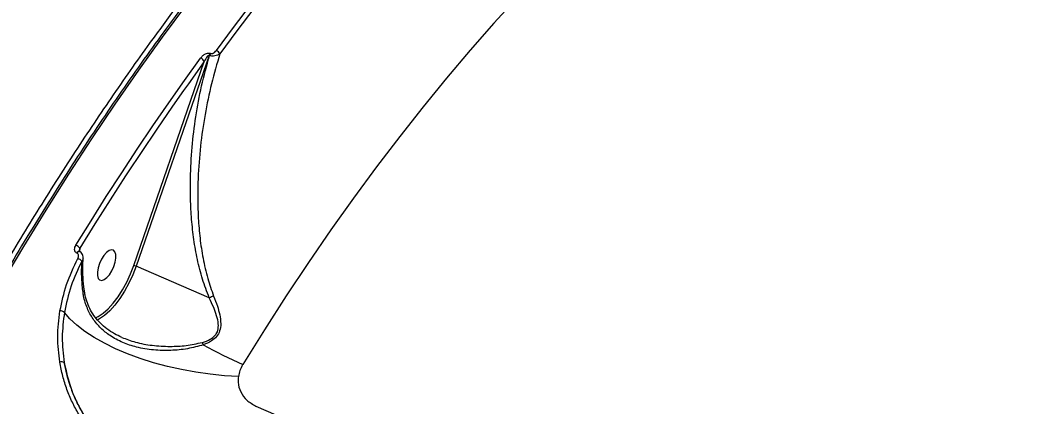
# Model space of a CAD drawing. Header units: millimetres. Extents: x -10881 to 8954, y -8695 to 5624.
# Drawn here: x -5831.4 to -5558.4, y 3316.8 to 3422.4 of the extents above; entities that cross this region are included whole.
import ezdxf

# ---------------------------------------------------------------- set-up
doc = ezdxf.new("R2010")
doc.units = ezdxf.units.MM
for name, color, linetype in [('DIKOM_ОБЪЕКТ', 7, 'Continuous'), ('DIKOM_РАЗМЕР_ЗОНА', 7, 'Continuous'), ('DIKOM_РАЗМЕР_ОБЪЕКТА', 7, 'Continuous')]:
    doc.layers.add(name, color=color, linetype=linetype)
doc.styles.add('style1', font='arial.ttf', dxfattribs={"width": 0.8})
doc.dimstyles.new('1-50', dxfattribs={"dimtxt": 300, "dimasz": 200, "dimexe": 100, "dimexo": 0, "dimgap": 100, "dimtad": 1, "dimtxsty": 'style1', "dimcen": 200, "dimclrd": 7, "dimclre": 7, "dimclrt": 7, "dimadec": 1, "dimazin": 2, "dimtfac": 1, "dimtmove": 0, "dimatfit": 2, "dimfxl": 0, "dimlwd": 25, "dimlwe": 18, "dimarcsym": 0})

# ---------------------------------------------------------------- blocks, each defined once
blk = doc.blocks.new('*D9')
at = {"layer": 'Defpoints', "color": 0, "transparency": 16777216}
for p in [(-9533.99, 4149), (-6877.05, 4149), (-2715.65, -5051.15)]:
    blk.add_point(p, dxfattribs=at)
at = {"layer": 'DIKOM_РАЗМЕР_ОБЪЕКТА', "color": 7, "lineweight": 18, "transparency": 16777216}
for p, q in [((-6877.05, 4149), (-9633.99, 4149)), ((-2715.65, -5051.15), (-9633.99, -5051.15))]:
    blk.add_line(p, q, dxfattribs=at)
at = {"layer": 'DIKOM_РАЗМЕР_ОБЪЕКТА', "color": 7, "lineweight": 25, "transparency": 16777216}
blk.add_line((-9533.99, -4851.15), (-9533.99, 3949), dxfattribs=at)
at = {"layer": 'DIKOM_РАЗМЕР_ОБЪЕКТА', "color": 7, "transparency": 16777216}
for points in [[(-9567.32, 3949), (-9500.66, 3949), (-9533.99, 4149)], [(-9567.32, -4851.15), (-9500.66, -4851.15), (-9533.99, -5051.15)]]:
    blk.add_solid(points, dxfattribs=at)
at = {"layer": 'DIKOM_РАЗМЕР_ОБЪЕКТА', "color": 7, "transparency": 16777216, "insert": (-9787.16, -451.07), "char_height": 300, "attachment_point": 5, "rotation": 90, "style": 'style1'}
blk.add_mtext('9200', dxfattribs=at)
blk = doc.blocks.new('*D11')
at = {"layer": 'Defpoints', "color": 0, "transparency": 16777216}
for p in [(-7028.45, 5624.13), (-10431.26, -7165.91), (-2784.83, -7165.91)]:
    blk.add_point(p, dxfattribs=at)
at = {"layer": 'DIKOM_РАЗМЕР_ЗОНА', "color": 7, "lineweight": 18, "transparency": 16777216}
for p, q in [((-7028.45, 5624.13), (-10531.26, 5624.13)), ((-2784.83, -7165.91), (-10531.26, -7165.91))]:
    blk.add_line(p, q, dxfattribs=at)
at = {"layer": 'DIKOM_РАЗМЕР_ЗОНА', "color": 7, "lineweight": 25, "transparency": 16777216}
blk.add_line((-10431.26, 5424.13), (-10431.26, -6965.91), dxfattribs=at)
at = {"layer": 'DIKOM_РАЗМЕР_ЗОНА', "color": 7, "transparency": 16777216}
for points in [[(-10464.6, 5424.13), (-10397.93, 5424.13), (-10431.26, 5624.13)], [(-10464.6, -6965.91), (-10397.93, -6965.91), (-10431.26, -7165.91)]]:
    blk.add_solid(points, dxfattribs=at)
at = {"layer": 'DIKOM_РАЗМЕР_ЗОНА', "color": 7, "transparency": 16777216, "insert": (-10684.43, -770.89), "char_height": 300, "attachment_point": 5, "rotation": 90, "style": 'style1'}
blk.add_mtext('12800', dxfattribs=at)

msp = doc.modelspace()

# ---------------------------------------------------------------- linework, layer by layer
at = {"layer": 'DIKOM_ОБЪЕКТ', "color": 7, "linetype": 'Continuous', "lineweight": 15}
for p, q in [((-5779.729, 3412.717), (-5799.668, 3355.036)), ((-5779.628, 3412.674), (-5779.729, 3412.717)), ((-5779.439, 3413.28), (-5779.339, 3413.236)), ((-5800.313, 3355.222), (-5781.014, 3411.049)), ((-5815.834, 3358.624), (-5815.906, 3358.655)), ((-5815.248, 3359.126), (-5815.273, 3359.135)), ((-5815.238, 3359.125), (-5815.249, 3359.127)), ((-5815.176, 3359.095), (-5815.248, 3359.126)), ((-5815.067, 3360.007), (-5815.201, 3359.106)), ((-5779.656, 3346.368), (-5799.668, 3355.036)), ((-5809.943, 3340.513), (-5810.347, 3340.315)), ((-5766.9, 3316.824), (-5478.042, 3191.703))]:
    msp.add_line(p, q, dxfattribs=at)
at = {"layer": 'DIKOM_ОБЪЕКТ', "color": 7, "linetype": 'Continuous', "lineweight": 15, "flags": 128}
for points in [[(-5777.727, 3414.043), (-5773.074, 3420.311), (-5768.391, 3426.474), (-5763.683, 3432.529), (-5758.95, 3438.474), (-5754.194, 3444.306), (-5749.418, 3450.022), (-5744.624, 3455.622), (-5739.813, 3461.101)], [(-5738.914, 3460.104), (-5743.715, 3454.637), (-5748.498, 3449.05), (-5753.264, 3443.346), (-5758.009, 3437.527), (-5762.732, 3431.595), (-5767.43, 3425.553), (-5772.102, 3419.404), (-5776.745, 3413.15)], [(-5785.931, 3426.581), (-5792.505, 3417.702), (-5799.017, 3408.621), (-5805.461, 3399.344), (-5811.833, 3389.88), (-5818.126, 3380.236), (-5824.336, 3370.421), (-5830.457, 3360.442), (-5836.484, 3350.309)], [(-5695.269, 3428.706), (-5701.798, 3421.553), (-5708.3, 3414.153), (-5714.767, 3406.514), (-5721.195, 3398.641), (-5727.577, 3390.543), (-5733.907, 3382.228), (-5740.18, 3373.702), (-5746.389, 3364.973), (-5752.529, 3356.051), (-5758.594, 3346.943), (-5764.578, 3337.657), (-5770.477, 3328.203)], [(-5816.15, 3360.814), (-5812.011, 3367.488), (-5807.832, 3374.087), (-5803.615, 3380.61), (-5799.362, 3387.052), (-5795.074, 3393.413), (-5790.752, 3399.689), (-5786.399, 3405.878), (-5782.016, 3411.978)], [(-5781.014, 3411.049), (-5785.387, 3404.963), (-5786.674, 3403.146)], [(-5786.674, 3403.146), (-5789.729, 3398.789), (-5794.041, 3392.528), (-5798.319, 3386.182), (-5801.816, 3380.895)], [(-5801.816, 3380.895), (-5802.562, 3379.755), (-5806.769, 3373.248), (-5810.938, 3366.665), (-5815.067, 3360.007)], [(-5815.273, 3359.135), (-5815.299, 3359.14), (-5815.438, 3359.121), (-5815.594, 3359.027), (-5815.754, 3358.868), (-5815.906, 3358.655)], [(-5815.177, 3359.096), (-5815.227, 3359.109), (-5815.366, 3359.089), (-5815.522, 3358.996), (-5815.682, 3358.836), (-5815.834, 3358.624)], [(-5805.422, 3356.132), (-5805.231, 3357.265), (-5805.244, 3358.244), (-5805.461, 3358.99), (-5805.863, 3359.442), (-5806.418, 3359.564), (-5807.081, 3359.346), (-5807.799, 3358.805), (-5808.513, 3357.985), (-5809.165, 3356.954), (-5809.703, 3355.793), (-5810.083, 3354.598), (-5810.274, 3353.465), (-5810.261, 3352.486), (-5810.045, 3351.74), (-5809.643, 3351.287), (-5809.087, 3351.166), (-5808.424, 3351.384), (-5807.706, 3351.925), (-5806.993, 3352.744), (-5806.34, 3353.776), (-5805.802, 3354.936), (-5805.422, 3356.132)], [(-5810.758, 3340.904), (-5810.049, 3341.261), (-5808.69, 3342.179), (-5807.309, 3343.405), (-5805.938, 3344.91), (-5804.61, 3346.661), (-5803.355, 3348.614), (-5802.203, 3350.725), (-5801.181, 3352.945), (-5800.313, 3355.222)], [(-5799.668, 3355.036), (-5800.564, 3352.688), (-5801.618, 3350.399), (-5802.806, 3348.222), (-5804.101, 3346.208), (-5805.47, 3344.403), (-5806.884, 3342.851), (-5808.308, 3341.587), (-5809.71, 3340.641), (-5809.943, 3340.513)], [(-5771.698, 3324.906), (-5775.525, 3325.118), (-5779.417, 3325.502), (-5783.338, 3326.055), (-5787.247, 3326.772), (-5791.107, 3327.644), (-5794.879, 3328.664), (-5798.525, 3329.821), (-5802.011, 3331.105), (-5805.301, 3332.502), (-5808.363, 3333.998), (-5811.167, 3335.579), (-5813.685, 3337.23), (-5815.892, 3338.933), (-5817.766, 3340.672), (-5819.29, 3342.431)]]:
    msp.add_lwpolyline(points, dxfattribs=at)
at = {"layer": 'DIKOM_ОБЪЕКТ', "color": 7, "linetype": 'Continuous', "lineweight": 15}
for centre, radius, start, end in [((-5777.677, 3412.016), 2.169, 144.34591, 161.11865), ((-5777.576, 3411.972), 2.169, 144.34591, 161.11865), ((-5778.46, 3412.251), 1.936, 27.67002, 67.76744), ((-5782.713, 3410.222), 1.889, 25.95717, 68.35842), ((-5817.114, 3358.391), 2.608, 38.28763, 68.3145), ((-5816.39, 3354.751), 2.523, 41.87129, 71.92663), ((-5800.612, 3352.973), 2.268, 65.42571, 82.42676), ((-5820.44, 3341.021), 1.819, 50.80375, 91.8189), ((-5792.087, 3329.612), 11.498, 20.09298, 23.63268), ((-5720.922, 3441.781), 123.918, 240.84628, 246.42827), ((-5820.049, 3327.524), 1.403, 59.05566, 110.91552)]:
    msp.add_arc(centre, radius, start, end, dxfattribs=at)
for points, knots in [([(-5585.726, 3568.954), (-5586.155, 3568.965), (-5588.373, 3569.027), (-5592.479, 3568.846), (-5598.043, 3568.398), (-5603.707, 3567.63), (-5609.456, 3566.574), (-5615.288, 3565.222), (-5621.198, 3563.577), (-5627.181, 3561.64), (-5633.233, 3559.412), (-5639.349, 3556.895), (-5645.524, 3554.092), (-5651.754, 3551.004), (-5658.034, 3547.634), (-5664.358, 3543.984), (-5670.723, 3540.058), (-5677.124, 3535.858), (-5683.555, 3531.388), (-5690.012, 3526.651), (-5696.49, 3521.651), (-5702.984, 3516.391), (-5709.49, 3510.876), (-5716.002, 3505.109), (-5722.516, 3499.096), (-5729.027, 3492.841), (-5735.53, 3486.348), (-5742.019, 3479.622), (-5748.492, 3472.669), (-5754.942, 3465.493), (-5761.364, 3458.101), (-5767.755, 3450.497), (-5774.109, 3442.687), (-5780.421, 3434.678), (-5786.687, 3426.475), (-5792.902, 3418.084), (-5799.061, 3409.512), (-5805.16, 3400.765), (-5811.194, 3391.85), (-5817.16, 3382.773), (-5823.051, 3373.541), (-5828.864, 3364.162), (-5834.595, 3354.642), (-5840.239, 3344.988), (-5845.792, 3335.208), (-5851.248, 3325.308), (-5856.016, 3316.412), (-5858.938, 3310.794), (-5860.107, 3308.546)], [0, 0, 0, 0, 0.0053175, 0.0275252, 0.0497452, 0.0719767, 0.094219, 0.1164707, 0.1387306, 0.1609973, 0.1832695, 0.2055461, 0.2278259, 0.2501081, 0.2723918, 0.2946765, 0.3169615, 0.3392464, 0.3615309, 0.3838147, 0.4060977, 0.4283797, 0.4506608, 0.4729407, 0.4952197, 0.5174975, 0.5397743, 0.56205, 0.5843248, 0.6065986, 0.6288715, 0.6511435, 0.6734147, 0.6956851, 0.7179548, 0.7402238, 0.7624921, 0.7847599, 0.8070272, 0.8292939, 0.8515602, 0.873826, 0.8960915, 0.9183566, 0.9406214, 0.9628859, 0.9851502, 1, 1, 1, 1]), ([(-5914.926, 2811.206), (-5914.941, 2811.221), (-5916.945, 2813.125), (-5920.621, 2817.52), (-5925.919, 2824.457), (-5930.811, 2832.139), (-5935.287, 2840.355), (-5939.326, 2849.077), (-5942.951, 2858.276), (-5946.2, 2868.049), (-5949.084, 2878.457), (-5951.582, 2889.474), (-5953.683, 2901.121), (-5955.363, 2913.303), (-5956.599, 2925.852), (-5957.403, 2938.697), (-5957.793, 2951.827), (-5957.773, 2965.379), (-5957.337, 2979.431), (-5956.476, 2993.938), (-5955.177, 3008.918), (-5953.445, 3024.244), (-5951.306, 3039.706), (-5948.783, 3055.227), (-5945.893, 3070.809), (-5942.607, 3086.61), (-5938.9, 3102.722), (-5934.777, 3119.084), (-5930.224, 3135.708), (-5925.276, 3152.451), (-5920.002, 3169.082), (-5914.437, 3185.531), (-5908.594, 3201.806), (-5902.411, 3218.077), (-5895.851, 3234.432), (-5888.931, 3250.803), (-5881.638, 3267.198), (-5874.032, 3283.469), (-5865.8, 3300.246), (-5856.935, 3317.426), (-5847.41, 3334.946), (-5837.558, 3352.153), (-5827.391, 3369.015), (-5817.032, 3385.333), (-5806.523, 3401.042), (-5797.022, 3414.572), (-5790.956, 3422.757), (-5788.486, 3426.09)], [0, 0, 0, 0, 0.0001796, 0.0227173, 0.0452551, 0.0679587, 0.0906624, 0.1125681, 0.1344738, 0.1565316, 0.1785895, 0.2011273, 0.2236651, 0.2463687, 0.2690723, 0.2909777, 0.3128832, 0.3349408, 0.3569984, 0.3795359, 0.4020734, 0.4247767, 0.4474801, 0.4693857, 0.4912913, 0.513349, 0.5354068, 0.5579444, 0.5804821, 0.6031856, 0.6258891, 0.6477947, 0.6697003, 0.6917581, 0.7138159, 0.7363535, 0.7588912, 0.7815947, 0.8042982, 0.8297982, 0.8552982, 0.8808578, 0.9065989, 0.9324012, 0.957524, 0.9827037, 1, 1, 1, 1]), ([(-5776.745, 3413.15), (-5777.545, 3410.424), (-5779.148, 3404.956), (-5780.896, 3396.498), (-5782.154, 3387.868), (-5782.887, 3378.4), (-5782.861, 3369.977), (-5782.251, 3362.692), (-5781.421, 3357.17), (-5780.24, 3351.851), (-5779.033, 3348.493), (-5778.463, 3346.909)], [0, 0, 0, 0, 0.1266496, 0.2539552, 0.3833036, 0.5133748, 0.6746734, 0.7563522, 0.8384276, 0.923821, 1, 1, 1, 1]), ([(-5782.016, 3411.978), (-5781.823, 3412.212), (-5781.452, 3412.661), (-5780.781, 3413.12), (-5780.203, 3413.331), (-5779.767, 3413.378), (-5779.549, 3413.313), (-5779.439, 3413.28)], [0, 0, 0, 0, 0.30890378, 0.59234769, 0.76974198, 0.88449726, 1, 1, 1, 1]), ([(-5779.729, 3412.717), (-5779.744, 3412.722), (-5779.777, 3412.731), (-5779.849, 3412.713), (-5780.004, 3412.623), (-5780.478, 3412.107), (-5780.774, 3411.523), (-5781.014, 3411.049)], [0, 0, 0, 0, 0.0232943, 0.0519863, 0.1042428, 0.2733778, 1, 1, 1, 1]), ([(-5776.745, 3413.15), (-5776.943, 3413.013), (-5777.332, 3412.744), (-5778.071, 3412.535), (-5778.711, 3412.491), (-5779.22, 3412.539), (-5779.49, 3412.628), (-5779.628, 3412.674)], [0, 0, 0, 0, 0.2736306, 0.5372557, 0.7207985, 0.8565464, 1, 1, 1, 1]), ([(-5779.339, 3413.236), (-5779.268, 3413.215), (-5779.127, 3413.172), (-5778.851, 3413.202), (-5778.492, 3413.334), (-5778.078, 3413.62), (-5777.848, 3413.898), (-5777.727, 3414.043)], [0, 0, 0, 0, 0.1190139, 0.237429, 0.412333, 0.6910396, 1, 1, 1, 1]), ([(-5779.649, 3346.367), (-5780.307, 3348.067), (-5781.632, 3351.486), (-5782.963, 3356.872), (-5783.93, 3362.34), (-5784.534, 3367.882), (-5784.834, 3373.49), (-5784.849, 3380.072), (-5784.432, 3387.575), (-5783.397, 3396.004), (-5781.86, 3404.409), (-5780.372, 3409.919), (-5779.628, 3412.674)], [0, 0, 0, 0, 0.0822813, 0.1655631, 0.2475156, 0.3294893, 0.4129248, 0.4963687, 0.6209045, 0.7454526, 0.8727281, 1, 1, 1, 1]), ([(-5815.906, 3358.655), (-5816.013, 3358.717), (-5816.228, 3358.842), (-5816.439, 3359.19), (-5816.533, 3359.679), (-5816.442, 3360.261), (-5816.242, 3360.64), (-5816.15, 3360.814)], [0, 0, 0, 0, 0.1522737, 0.3040478, 0.5080195, 0.7732317, 1, 1, 1, 1]), ([(-5815.607, 3357.15), (-5815.543, 3357.297), (-5815.416, 3357.588), (-5815.399, 3358.006), (-5815.499, 3358.329), (-5815.655, 3358.528), (-5815.783, 3358.597), (-5815.834, 3358.624)], [0, 0, 0, 0, 0.2717964, 0.5388461, 0.7375677, 0.8966132, 1, 1, 1, 1]), ([(-5815.227, 3359.113), (-5815.225, 3359.109), (-5815.216, 3359.099), (-5815.242, 3359.184), (-5815.249, 3359.278), (-5815.231, 3359.342), (-5815.231, 3359.344)], [0, 0, 0, 0, 0.1950971, 0.5757629, 0.9847705, 1, 1, 1, 1]), ([(-5815.067, 3360.007), (-5815.111, 3359.872), (-5815.182, 3359.656), (-5815.211, 3359.429), (-5815.222, 3359.343)], [0, 0, 0, 0, 0.62426127, 1, 1, 1, 1]), ([(-5814.159, 3357.294), (-5814.164, 3357.533), (-5814.175, 3357.985), (-5814.478, 3358.57), (-5814.833, 3358.951), (-5815.108, 3359.041), (-5815.189, 3359.067)], [0, 0, 0, 0, 0.324285, 0.6131535, 0.8863448, 1, 1, 1, 1]), ([(-5820.498, 3342.839), (-5819.989, 3345.262), (-5818.958, 3350.17), (-5816.733, 3354.804), (-5815.607, 3357.15)], [0, 0, 0, 0, 0.4937617, 1, 1, 1, 1]), ([(-5814.511, 3356.435), (-5815.588, 3354.197), (-5817.768, 3349.665), (-5818.779, 3344.862), (-5819.29, 3342.431)], [0, 0, 0, 0, 0.493766, 1, 1, 1, 1]), ([(-5814.199, 3347.926), (-5814.334, 3349.182), (-5814.644, 3352.061), (-5814.559, 3354.859), (-5814.511, 3356.435)], [0, 0, 0, 0, 0.4365684, 1, 1, 1, 1]), ([(-5814.173, 3357.291), (-5814.189, 3357.145), (-5814.219, 3356.85), (-5814.413, 3356.574), (-5814.511, 3356.435)], [0, 0, 0, 0, 0.4946585, 1, 1, 1, 1]), ([(-5813.816, 3348.366), (-5813.867, 3348.702), (-5814.097, 3350.202), (-5814.235, 3352.832), (-5814.283, 3355.47), (-5814.16, 3356.918), (-5814.131, 3357.266)], [0, 0, 0, 0, 0.1108754, 0.4945164, 0.8787893, 1, 1, 1, 1]), ([(-5813.865, 3348.372), (-5813.855, 3348.355), (-5813.809, 3348.271), (-5813.929, 3348.12), (-5814.095, 3347.988), (-5814.185, 3347.934), (-5814.199, 3347.926)], [0, 0, 0, 0, 0.1294702, 0.6367075, 0.943586, 1, 1, 1, 1]), ([(-5781.289, 3333.562), (-5782.733, 3333.165), (-5785.657, 3332.362), (-5790.266, 3331.962), (-5794.96, 3332.053), (-5799.394, 3332.782), (-5803.406, 3334.105), (-5806.684, 3335.869), (-5809.401, 3338.072), (-5811.512, 3340.573), (-5813.124, 3343.532), (-5813.911, 3346.064), (-5814.147, 3347.589), (-5814.199, 3347.926)], [0, 0, 0, 0, 0.1027355, 0.2080261, 0.319922, 0.4345866, 0.5337337, 0.6355488, 0.7190785, 0.8048824, 0.8885099, 0.9753342, 1, 1, 1, 1]), ([(-5803.596, 3335.602), (-5804.284, 3335.915), (-5805.726, 3336.57), (-5807.673, 3337.86), (-5809.446, 3339.39), (-5810.939, 3341.105), (-5812.139, 3342.977), (-5813.033, 3344.988), (-5813.603, 3346.792), (-5813.755, 3347.963), (-5813.809, 3348.383)], [0, 0, 0, 0, 0.1311113, 0.2743591, 0.4137452, 0.5500437, 0.6807792, 0.8075805, 0.9309268, 1, 1, 1, 1]), ([(-5781.554, 3334.221), (-5780.812, 3334.463), (-5779.541, 3334.878), (-5778.113, 3335.947), (-5777.543, 3336.875), (-5777.179, 3337.951), (-5777.112, 3339.455), (-5777.6, 3341.554), (-5778.471, 3343.907), (-5779.239, 3345.5), (-5779.656, 3346.368)], [0, 0, 0, 0, 0.1504162, 0.2579323, 0.3421015, 0.3655845, 0.4905432, 0.6470425, 0.8079138, 1, 1, 1, 1]), ([(-5778.463, 3346.909), (-5778.108, 3345.988), (-5777.453, 3344.294), (-5776.755, 3341.774), (-5776.431, 3339.497), (-5776.67, 3337.41), (-5777.596, 3335.743), (-5779.184, 3334.418), (-5780.521, 3333.874), (-5781.289, 3333.562)], [0, 0, 0, 0, 0.1839977, 0.3384108, 0.4956213, 0.6241643, 0.7374526, 0.8492076, 1, 1, 1, 1]), ([(-5779.656, 3346.368), (-5779.655, 3346.367), (-5779.653, 3346.367), (-5779.651, 3346.367), (-5779.649, 3346.367), (-5779.649, 3346.367)], [0, 0, 0, 0, 0.4191343, 0.7692982, 1, 1, 1, 1]), ([(-5778.463, 3346.909), (-5778.501, 3346.895), (-5778.703, 3346.819), (-5779.12, 3346.644), (-5779.461, 3346.466), (-5779.649, 3346.367)], [0, 0, 0, 0, 0.0927063, 0.4978143, 1, 1, 1, 1]), ([(-5820.55, 3328.835), (-5820.827, 3331.118), (-5821.387, 3335.738), (-5820.796, 3340.454), (-5820.498, 3342.839)], [0, 0, 0, 0, 0.4941765, 1, 1, 1, 1]), ([(-5819.29, 3342.431), (-5819.576, 3340.15), (-5820.155, 3335.536), (-5819.605, 3331.015), (-5819.327, 3328.727)], [0, 0, 0, 0, 0.4941564, 1, 1, 1, 1]), ([(-5803.596, 3335.596), (-5802.369, 3335.129), (-5799.726, 3334.123), (-5795.262, 3333.327), (-5790.595, 3333.065), (-5785.958, 3333.266), (-5783.031, 3333.901), (-5781.554, 3334.221)], [0, 0, 0, 0, 0.1832565, 0.3947725, 0.611198, 0.803798, 1, 1, 1, 1]), ([(-5813.291, 3311.479), (-5814, 3312.5), (-5815.415, 3314.538), (-5817.17, 3317.845), (-5818.64, 3321.33), (-5819.813, 3324.996), (-5820.304, 3327.552), (-5820.55, 3328.835)], [0, 0, 0, 0, 0.19768131, 0.39470003, 0.59308917, 0.79579842, 1, 1, 1, 1]), ([(-5812.017, 3311.573), (-5812.853, 3312.783), (-5814.533, 3315.216), (-5816.582, 3319.34), (-5818.282, 3323.829), (-5818.977, 3327.088), (-5819.327, 3328.727)], [0, 0, 0, 0, 0.2373861, 0.4771596, 0.7370093, 1, 1, 1, 1]), ([(-5819.327, 3328.727), (-5818.803, 3326.309), (-5818.009, 3322.65), (-5816.054, 3318.079), (-5814.312, 3314.775), (-5812.898, 3312.744), (-5812.202, 3311.744)], [0, 0, 0, 0, 0.39516785, 0.59792851, 0.80218125, 1, 1, 1, 1]), ([(-5770.477, 3328.203), (-5770.506, 3328.155), (-5770.828, 3327.622), (-5771.36, 3326.536), (-5771.584, 3325.456), (-5771.698, 3324.906)], [0, 0, 0, 0, 0.04681166, 0.51427785, 1, 1, 1, 1]), ([(-5771.698, 3324.906), (-5771.739, 3324.378), (-5771.857, 3322.899), (-5771.169, 3320.575), (-5769.494, 3318.252), (-5767.77, 3317.303), (-5766.9, 3316.824)], [0, 0, 0, 0, 0.1529617, 0.4283712, 0.7114357, 1, 1, 1, 1])]:
    msp.add_open_spline(points, degree=3, knots=knots, dxfattribs=at)

# ---------------------------------------------------------------- dimensions: what is measured, and where the dimension line sits
at = {"layer": 'DIKOM_РАЗМЕР_ЗОНА'}
dim = msp.add_linear_dim(base=(-10431.262, -7165.906), p1=(-7028.448, 5624.134), p2=(-2784.833, -7165.906), angle=90, text='12800', dimstyle='1-50', dxfattribs=at)
dim.commit()
dim.dimension.update_dxf_attribs({"geometry": '*D11', "text_midpoint": (-10431.262, -770.886), "dimtype": 160})
at = {"layer": 'DIKOM_РАЗМЕР_ОБЪЕКТА'}
dim = msp.add_linear_dim(base=(-9533.989, 4149.001), p1=(-2715.652, -5051.147), p2=(-6877.054, 4149.001), angle=90, text='9200', dimstyle='1-50', dxfattribs=at)
dim.commit()
dim.dimension.update_dxf_attribs({"geometry": '*D9', "text_midpoint": (-9533.989, -451.073), "dimtype": 160})

doc.saveas('drawing.dxf')
